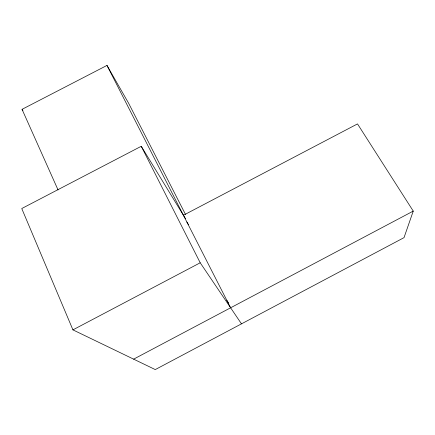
<?xml version="1.0" encoding="UTF-8"?>
<svg xmlns="http://www.w3.org/2000/svg" width="435" height="435" viewBox="0 0 435 435"><rect width="100%" height="100%" fill="white"/><g stroke="black" fill="none" stroke-linecap="round" stroke-linejoin="round"><path stroke-width="0.65" d="M183.418 215.254L357.505 123.91L413.25 211.095L404.023 237.641L155.268 369.581L72.928 329.866L21.75 208.539L141.25 146.28L185.527 218.707M133.637 359.147L413.25 211.095M72.928 329.866L200.209 262.783L241.479 323.852M58.051 189.943L22.044 109.332L106.983 65.419L128.64 103.264L185.489 214.401M22.044 109.332L22.941 110.338M226.858 300.411L228.62 303.043M186.849 221.986L188.572 224.792M106.983 65.419L230.626 307.795M141.25 146.28L200.209 262.783"/></g></svg>
